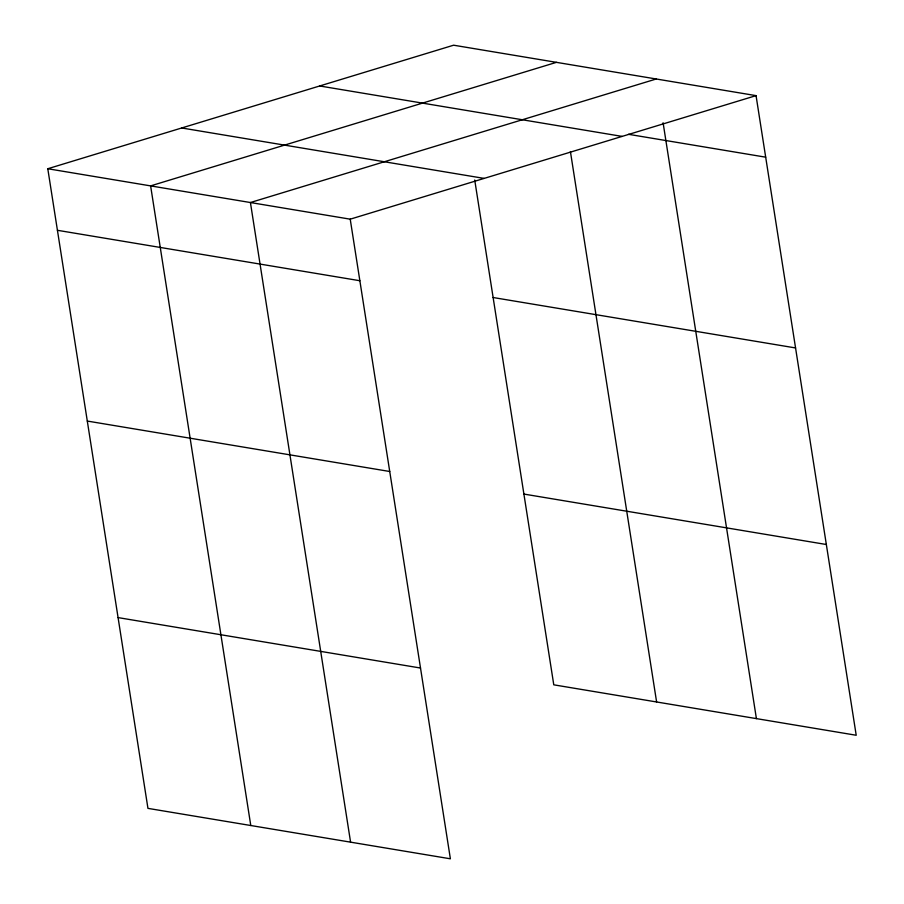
<?xml version="1.0" encoding="UTF-8"?>
<svg xmlns="http://www.w3.org/2000/svg" width="904" height="904" viewBox="0 0 904 904"><rect width="100%" height="100%" fill="white"/><g stroke="black" fill="none" stroke-linecap="round" stroke-linejoin="round"><path stroke-width="1.36" d="M47.788 168.743L350.221 219.175L450.384 858.8L147.951 808.368L47.788 168.743L453.616 45.2L756.049 95.632L856.212 735.257L553.779 684.825L474.724 180.02M556.446 62.342L150.618 185.885L250.781 825.51M656.247 78.987L250.419 202.53L350.582 842.155M350.221 219.175L756.049 95.632M628.461 134.3L765.688 157.183M319.688 85.97L622.121 136.402M181.715 127.972L484.148 178.404M493.121 297.518L795.565 347.95M57.427 230.294L359.86 280.726M87.304 421.061L389.737 471.492M523.902 494.07L826.335 544.502M118.085 617.601L420.518 668.033M663.095 122.763L756.411 718.624M570.413 151.544L656.609 701.979"/></g></svg>
